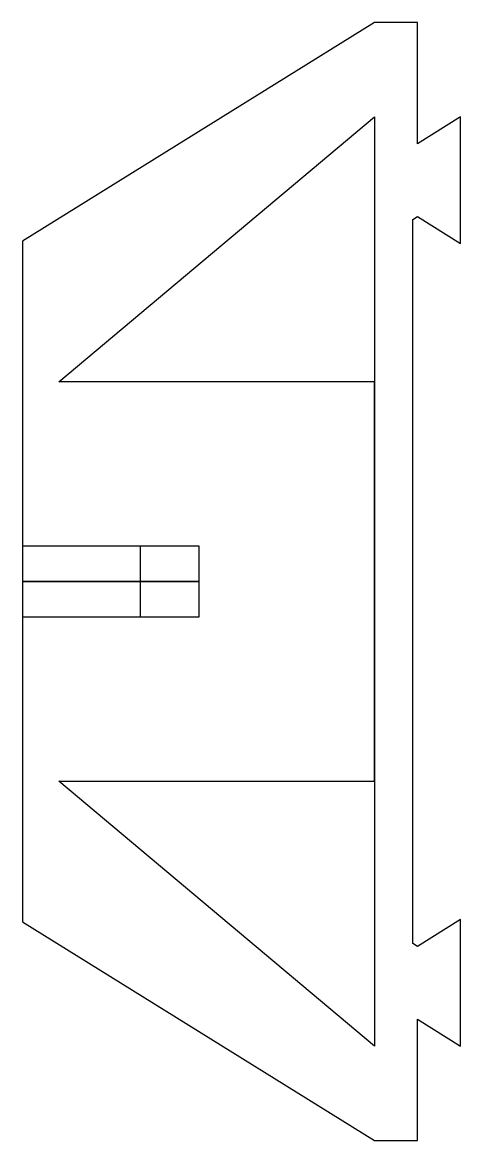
# Model space of a CAD drawing. Header units: millimetres. Extents: x -124.1 to -87, y -47.4 to 47.4.
import ezdxf

# ---------------------------------------------------------------- set-up
doc = ezdxf.new("R2010")
doc.units = ezdxf.units.MM
doc.layers.get('0').update_dxf_attribs({"linetype": 'CONTINUOUS'})

msp = doc.modelspace()

# ---------------------------------------------------------------- linework, layer by layer
for points in [[(-91, -30.664), (-91, 30.664), (-90.603, 30.913), (-86.953, 28.631), (-86.953, 39.369), (-90.603, 37.087), (-90.603, 47.369), (-94.253, 47.369), (-124.103, 28.821), (-124.103, -28.821), (-94.253, -47.369), (-90.603, -47.369), (-90.603, -37.087), (-86.953, -39.369), (-86.953, -28.631), (-90.603, -30.913)], [(-94.253, 39.369), (-94.253, -39.369), (-121, -16.925), (-94.253, -16.925), (-94.253, 16.925), (-121, 16.925)], [(-124.103, 0), (-109.103, 0), (-124.103, 0), (-124.103, -3), (-109.103, -3), (-109.103, 0), (-109.103, 3), (-114.103, 3), (-114.103, -3), (-109.103, -3), (-109.103, 3), (-124.103, 3)]]:
    msp.add_lwpolyline(points, close=True)

doc.saveas('drawing.dxf')
